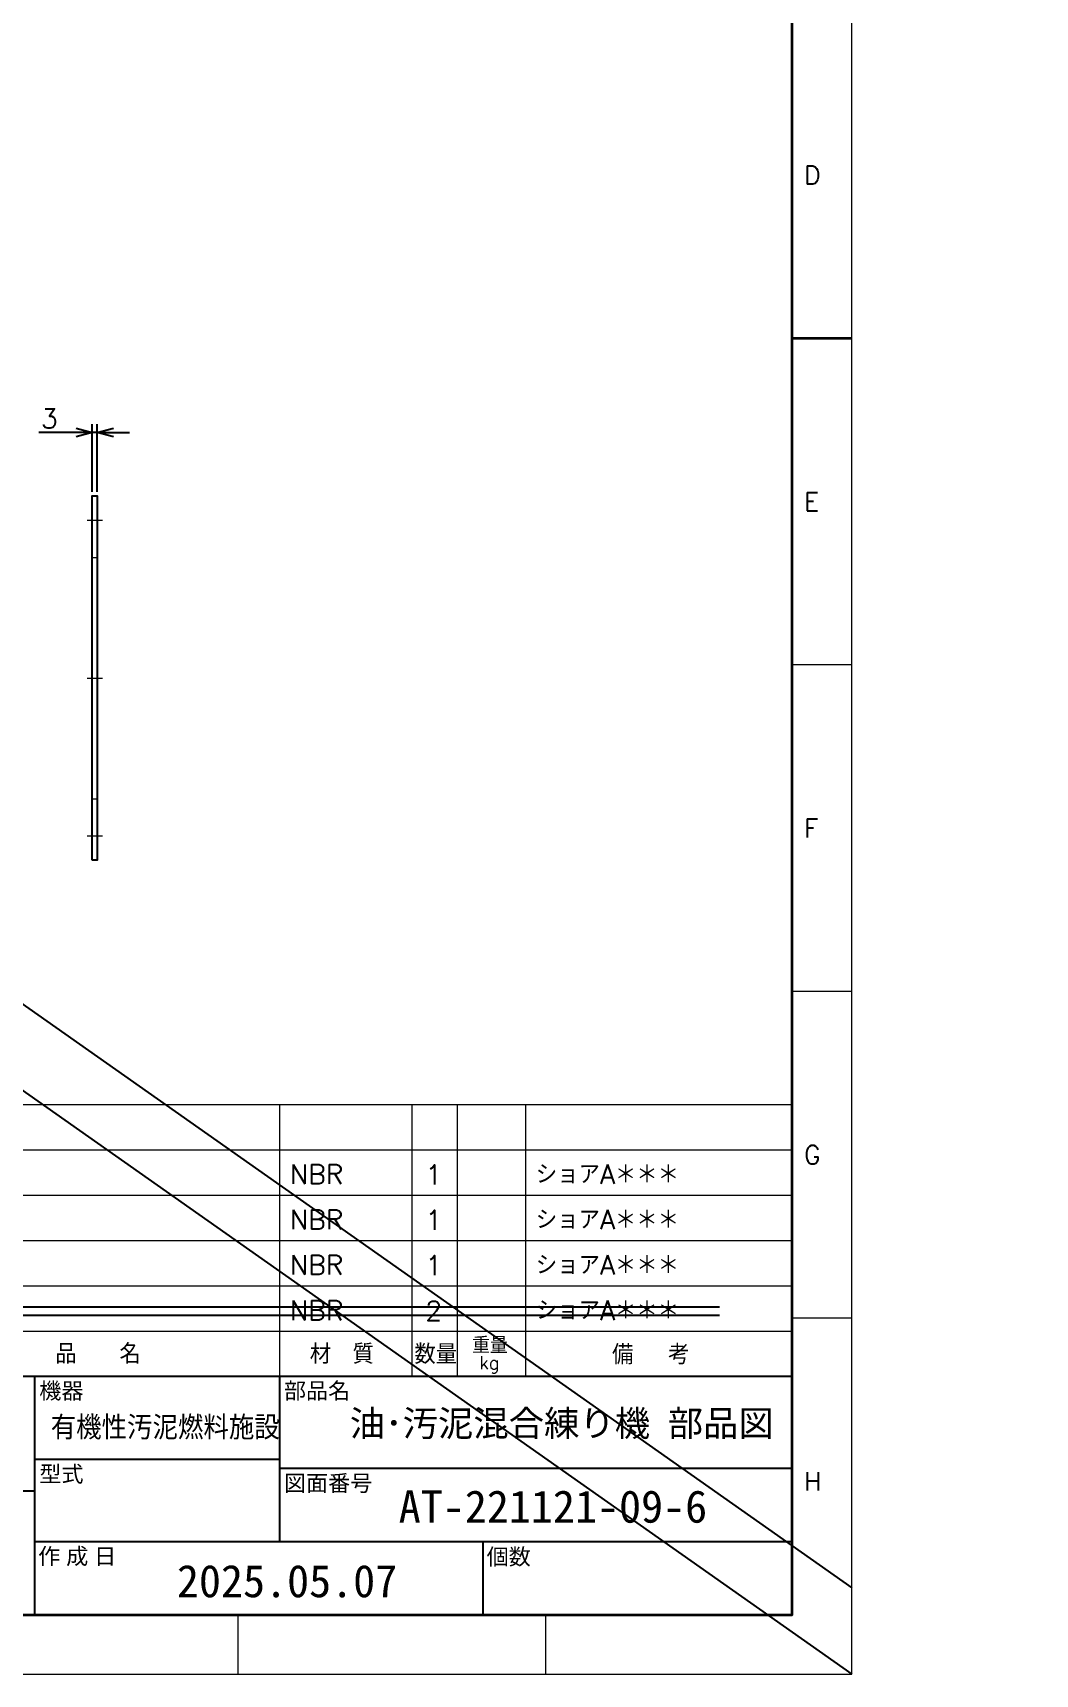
# Model space of a CAD drawing. Header units: millimetres. Extents: x 0 to 4931, y -34 to 1655.
# Drawn here: x 1846 to 2465, y 0 to 1013 of the extents above; entities that cross this region are included whole.
import ezdxf
from ezdxf import colors
from ezdxf.entities.mleader import LeaderData, LeaderLine
from ezdxf.enums import TextEntityAlignment as Align
from ezdxf.math import Vec2, Vec3

# ---------------------------------------------------------------- set-up
doc = ezdxf.new("R2010")
doc.units = ezdxf.units.MM
doc.header["$LTSCALE"] = 1.6
doc.header["$PDMODE"] = 99
doc.header["$PDSIZE"] = 1
doc.linetypes.add('CENTER2', pattern=[28.575000000000003, 19.05, -3.175, 3.175, -3.175])
doc.linetypes.add('HIDDEN', pattern=[9.524999999999999, 6.35, -3.175])
for name, color, linetype, lineweight in [('01_NORMAL', 7, 'Continuous', 25), ('04_HIDDEN', 2, 'HIDDEN', 13), ('05_CENTER', 4, 'CENTER2', 13), ('07_寸法線', 3, 'Continuous', 9), ('08_DIM', 3, 'Continuous', 13), ('90_FRAME', 5, 'Continuous', 35)]:
    doc.layers.add(name, color=color, linetype=linetype, lineweight=lineweight)
doc.layers.add('10_DRAFT', color=8, linetype='Continuous', lineweight=0, plot=False)
doc.layers.add('91_BLANK', color=5, linetype='Continuous', lineweight=0, plot=False)
doc.styles.add('KSS_TXT', font='txt.shx', dxfattribs={"bigfont": 'extfont2.shx'})
doc.styles.add('MS_G', font='MS Gothic.ttf')
doc.styles.get("Standard").update_dxf_attribs({"font": 'txt.shx', "bigfont": 'extfont2.shx'})
doc.styles.add('表題用', font='MS PGothic.ttf')
doc.dimstyles.new('KSS_DIM', dxfattribs={"dimscale": 4, "dimtxt": 3, "dimasz": 2.5, "dimexe": 1.25, "dimexo": 0.625, "dimtad": 1, "dimdsep": 46, "dimtxsty": 'KSS_TXT', "dimblk": 'OPEN30', "dimcen": 0, "dimazin": 2, "dimtfac": 0.75, "dimtmove": 0, "dimatfit": 3, "dimldrblk": 'OPEN30', "dimfxl": 1.25, "dimtolj": 1, "dimarcsym": 0})

# ---------------------------------------------------------------- blocks, each defined once
blk = doc.blocks.new('_Open30')
at = {"color": 0, "linetype": 'ByBlock', "lineweight": -2}
for p, q in [((-1, 0.26794919), (0, 0)), ((0, 0), (-1, -0.26794919)), ((0, 0), (-1, 0))]:
    blk.add_line(p, q, dxfattribs=at)
blk = doc.blocks.new('*D156')
at = {"layer": '08_DIM', "color": 0, "lineweight": -2, "transparency": 16777216}
for p, q in [((1883.161195326757, 730.0768902504988), (1883.161195326757, 771.805642388892)), ((1886.161195321412, 730.0768902505279), (1886.161195321412, 771.805642388892)), ((1873.161195326757, 766.805642388892), (1850.161195326757, 766.805642388892)), ((1886.161195321412, 766.805642388892), (1883.161195326757, 766.805642388892)), ((1896.161195321412, 766.805642388892), (1906.161195321412, 766.805642388892))]:
    blk.add_line(p, q, dxfattribs=at)
at = {"layer": 'Defpoints', "color": 0, "transparency": 16777216}
for p in [(1883.161195326757, 766.805642388892), (1883.161195326757, 727.5768902504988), (1886.161195321412, 727.5768902505279)]:
    blk.add_point(p, dxfattribs=at)
at = {"layer": '08_DIM', "color": 0, "lineweight": -2, "transparency": 16777216, "xscale": 10, "yscale": 10, "zscale": 10}
blk.add_blockref('_Open30', (1883.161195326757, 766.805642388892), dxfattribs=at)
at = {"layer": '08_DIM', "color": 0, "lineweight": -2, "transparency": 16777216, "xscale": 10, "yscale": 10, "zscale": 10, "rotation": 180}
blk.add_blockref('_Open30', (1886.161195321412, 766.805642388892), dxfattribs=at)
at = {"layer": '08_DIM', "color": 0, "transparency": 16777216, "insert": (1856.661195326757, 775.305642388892), "char_height": 12, "attachment_point": 5, "style": 'KSS_TXT'}
blk.add_mtext('\\A1;3', dxfattribs=at)
blk = doc.blocks.new('AM_BALLOON1')
at = {"transparency": 16777216}
blk.add_circle((0, 0), 5, dxfattribs=at)
blk.add_attdef('B_NUMBER', text='', height=3, dxfattribs=at).set_placement((0, 0), align=Align.MIDDLE_CENTER)
blk = doc.blocks.new('_OPEN')
at = {"color": 0, "linetype": 'ByBlock'}
for p, q in [((-1, 0.1666666666666666), (0, 0)), ((0, 0), (-1, -0.1666666666666666)), ((0, 0), (-1, 0))]:
    blk.add_line(p, q, dxfattribs=at)

msp = doc.modelspace()

# ---------------------------------------------------------------- linework, layer by layer
at = {"color": 3}
msp.add_lwpolyline([(1883.161195326757, 502.5768902505024), (1883.161195326757, 727.5768902504988), (1886.161195321412, 727.5768902505279), (1886.161195321412, 502.5768902505024)], close=True, dxfattribs=at)
at = {"layer": '01_NORMAL'}
for p, q in [((-8.093379619822372e-07, 1655.492231894922), (2352.090441588782, -1.126752522395691e-07)), ((75.64877649092081, 1655.492231894922), (2352.090441588782, 53.2445354391823)), ((1718.580382523124, 226.7225110653951), (2270.34519551895, 226.7225110653951)), ((1718.580382523124, 221.7225110653951), (2270.34519551895, 221.7225110653951))]:
    msp.add_line(p, q, dxfattribs=at)
at = {"layer": '04_HIDDEN', "color": 3}
for p, q in [((1883.161195326757, 689.5768902505006), (1886.161195321412, 689.5768902505151)), ((1883.161195326757, 540.5768902504997), (1886.161195321412, 540.5768902505142))]:
    msp.add_line(p, q, dxfattribs=at)
at = {"layer": '05_CENTER'}
for p, q in [((1879.962687571908, 712.5769347478308), (1889.52852947409, 712.5769347478308)), ((1879.878274372993, 615.0768902505079), (1889.444116275176, 615.0768902505079)), ((1879.962687571907, 517.5769347478308), (1889.52852947409, 517.5769347478308))]:
    msp.add_line(p, q, dxfattribs=at)
at = {"layer": '10_DRAFT'}
msp.add_line((1883.161195326757, 615.0768902505006), (1886.161195321412, 615.0768902505151), dxfattribs=at)
at = {"layer": '90_FRAME'}
msp.add_line((2352.09044159269, 824.8238254705849), (2315.278564449982, 824.8238254705849), dxfattribs=at)
at = {"layer": '90_FRAME', "color": 4, "lineweight": 13}
for p, q in [((2352.09044159269, 623.1917238664003), (2315.278564449982, 623.1917238664003)), ((2352.09044159269, 421.5596222622155), (2315.278564449982, 421.5596222622155)), ((1710.392878522766, 351.7330104725676), (2315.278587556215, 351.7330104725676)), ((1998.754738177653, 351.7330104725676), (1998.754738177653, 183.73301048167)), ((2080.531193135573, 351.7330104725676), (2080.531193135595, 183.73301048167)), ((2108.531189635572, 351.7330104725676), (2108.531189635597, 183.73301048167)), ((2150.531184385591, 351.7330104725676), (2150.531184385591, 183.73301048167)), ((1710.392832310299, 323.7330074731734), (2315.278541343749, 323.7330074731734)), ((1710.392832310299, 295.7330074731734), (2315.278541343749, 295.7330074731734)), ((1710.392832310299, 267.733005978039), (2315.278541343749, 267.733005978039)), ((1710.392832310299, 239.7330074731734), (2315.278541343749, 239.7330074731734)), ((2352.09044159269, 219.9275206580308), (2315.278564449982, 219.9275206580308)), ((1710.392832310299, 211.7330074731733), (2315.278541343749, 211.7330074731733)), ((1973.163944678774, -1.126752522395691e-07), (1973.163944678774, 36.64729619654992)), ((2163.254814878007, -1.126752522395691e-07), (2163.254814878007, 36.64729619654992))]:
    msp.add_line(p, q, dxfattribs=at)
at = {"layer": '90_FRAME', "color": 0, "lineweight": 25}
for p, q in [((1847.707135880381, 36.64729619654992), (1847.707135880381, 183.73301048167)), ((1998.754738177653, 183.73301048167), (1998.754738177653, 81.90443905350895)), ((1847.707135880381, 132.8187247675904), (1998.754738177653, 132.8187247675904)), ((1998.754738177653, 127.161581910468), (2315.278564449982, 127.161581910468)), ((1847.707135880381, 113.0187247676675), (1523.27856445318, 113.0187247676675)), ((1847.707135880381, 81.90443905350895), (2315.278564449982, 81.90443905350895)), ((2124.249993022139, 81.90443905350895), (2124.249993022139, 36.64729619654992))]:
    msp.add_line(p, q, dxfattribs=at)
at = {"layer": '90_FRAME'}
msp.add_lwpolyline([(110.3223633137168, 36.64729619654992), (2315.278564449982, 36.6472961965499), (2315.278564449982, 1613.00035474462), (110.3223633137168, 1613.00035474462)], close=True, dxfattribs=at)
at = {"layer": '90_FRAME', "color": 0, "lineweight": 25}
msp.add_lwpolyline([(1523.27856445318, 36.64729619654992), (2315.278564449982, 36.64729619654992), (2315.278564449982, 183.73301048167), (1523.27856445318, 183.73301048167)], close=True, dxfattribs=at)
at = {"layer": '91_BLANK'}
msp.add_lwpolyline([(-8.093381893559126e-07, -1.126752522395691e-07), (2352.090441588782, -1.126752522395691e-07), (2352.090441588782, 1655.492231894922), (-8.093381893559126e-07, 1655.492231894922)], close=True, dxfattribs=at)

# ---------------------------------------------------------------- texts
at = {"layer": '90_FRAME', "color": 0, "lineweight": 13, "style": 'KSS_TXT'}
for s, p in [('D', (2322.596570834807, 925.6398762726774)), ('E', (2322.596570834807, 724.0077746684926)), ('F', (2322.596570834807, 522.3756730643079)), ('G', (2322.596570834807, 320.7435714601232)), ('H', (2322.596570834807, 119.1114698559385))]:
    msp.add_text(s, height=11.36, dxfattribs=at).set_placement(p, align=Align.MIDDLE_LEFT)
at = {"layer": '90_FRAME', "color": 3, "lineweight": 13}
for s, height, p in [('NBR', 12, (2005.200235209182, 302.6903733152145)), ('ショアA＊＊＊', 12, (2156.976681417119, 302.6903733152145)), ('NBR', 12, (2005.200235209182, 274.6903733152145)), ('ショアA＊＊＊', 12, (2156.976681417119, 274.6903733152145)), ('NBR', 12, (2005.200235209182, 246.6903718200801)), ('ショアA＊＊＊', 12, (2156.976681417119, 246.6903718200801)), ('NBR', 12, (2005.200235209182, 218.6903733152145)), ('ショアA＊＊＊', 12, (2156.976681417119, 218.6903733152145)), ('部\u3000\u3000品\u3000\u3000名', 12, (1820.673690193665, 191.7944521899446)), ('材\u3000質', 12, (2017.428485883319, 191.6502814394067)), ('数量', 12, (2082.00176158617, 191.5600937276258)), ('重量', 10, (2117.677951013671, 198.1044730768999)), ('備  考', 12, (2204.052921915963, 191.3588966888312)), ('kg', 8, (2122.097810075388, 188.319774887751))]:
    msp.add_text(s, height=height, dxfattribs=at).set_placement(p)
for s, p in [('1', (2093.988061482904, 308.4237081041665)), ('1', (2093.988061482904, 280.4237081041665)), ('1', (2093.988061482904, 252.4237066090321)), ('2', (2093.988061482904, 224.4237081041665))]:
    msp.add_text(s, height=12, dxfattribs=at).set_placement(p, align=Align.MIDDLE_CENTER)
at = {"layer": '90_FRAME', "color": 0, "style": '表題用'}
for s, p in [('機器', (1850.42545175914, 175.0413698458268)), ('部品名', (2001.47305405642, 175.0413698458268)), ('型式', (1850.42545175914, 123.6270841317472)), ('図面番号', (2001.473054056416, 117.9699412746248)), ('作 成 日', (1849.735302910103, 72.8325980664211)), ('個数', (2126.624880009673, 72.55603432716254))]:
    msp.add_text(s, height=10, dxfattribs=at).set_placement(p, align=Align.MIDDLE_LEFT)
at = {"layer": '90_FRAME', "color": 0, "style": 'MS_G'}
msp.add_text('油･汚泥混合練り機 部品図', height=16, dxfattribs=at).set_placement((2172.987531180216, 146.8897566105871), align=Align.CENTER)
at = {"layer": '90_FRAME', "color": 0, "style": 'MS_G', "width": 0.9}
msp.add_text('有機性汚泥燃料施設', height=12.8, dxfattribs=at).set_placement((1857.470303139685, 146.3156462927298))
at = {"layer": '90_FRAME', "color": 0, "style": 'MS_G'}
for s, p in [('AT-221121-09-6', (2072.333951836813, 93.54576660022923)), ('2025.05.07', (1935.378403594538, 47.5107438176579))]:
    msp.add_text(s, height=20, dxfattribs=at).set_placement(p)

# ---------------------------------------------------------------- dimensions: what is measured, and where the dimension line sits
at = {"layer": '08_DIM'}
dim = msp.add_linear_dim(base=(1883.161195326757, 766.805642388892), p1=(1886.161195321412, 727.5768902505279), p2=(1883.161195326757, 727.5768902504988), dimstyle='KSS_DIM', dxfattribs=at)
dim.commit()
dim.dimension.update_dxf_attribs({"geometry": '*D156', "text_midpoint": (1856.661195326757, 775.305642388892)})

# ---------------------------------------------------------------- leaders
at = {"layer": '07_寸法線'}
ml = msp.add_multileader_block('Standard', dxfattribs=at)
ml.set_content('AM_BALLOON1', color=256, scale=5)
ml.set_attribute('B_NUMBER', '15', width=0)
ml.set_leader_properties(color=256, linetype='ByLayer', lineweight=-1)
ml.set_arrow_properties(name='OPEN')
ml.build(insert=Vec2(0, 0))
ml.multileader.update_dxf_attribs({"leader_type": 0, "has_dogleg": 0, "text_right_attachment_type": 6, "dogleg_length": 0, "arrow_head_size": 10, "scale": 2.5, "block_connection_type": 1})
ctx = ml.context
ctx.base_point, ctx.scale, ctx.char_height, ctx.arrow_head_size, ctx.landing_gap_size, ctx.plane_origin = Vec3(3060.633107688115, 1420.780557413869), 2.5, 20, 10, 10, Vec3(3060.633107688115, 1420.780557413869)
ctx.right_attachment, ctx.attachment_type = 6, 1
notes = []
notes.append((ctx, [(0, (0, 0, 0), (0, 0), (1, 0), 1, [])]))
ctx.block.insert = Vec3(3060.633107688115, 1420.780557413869)
ml = msp.add_multileader_block('Standard', dxfattribs=at)
ml.set_content('AM_BALLOON1', color=256, scale=5)
ml.set_attribute('B_NUMBER', '16', width=0)
ml.set_leader_properties(color=256, linetype='ByLayer', lineweight=-1)
ml.set_arrow_properties(name='OPEN')
ml.build(insert=Vec2(0, 0))
ml.multileader.update_dxf_attribs({"leader_type": 0, "has_dogleg": 0, "text_right_attachment_type": 6, "dogleg_length": 0, "arrow_head_size": 10, "scale": 2.5, "block_connection_type": 1})
ctx = ml.context
ctx.base_point, ctx.scale, ctx.char_height, ctx.arrow_head_size, ctx.landing_gap_size, ctx.plane_origin = Vec3(3843.479418067265, 1420.760582822061), 2.5, 20, 10, 10, Vec3(3843.479418067265, 1420.760582822061)
ctx.right_attachment, ctx.attachment_type = 6, 1
notes.append((ctx, [(0, (0, 0, 0), (0, 0), (1, 0), 1, [])]))
ctx.block.insert = Vec3(3843.479418067265, 1420.760582822061)
ml = msp.add_multileader_block('Standard', dxfattribs=at)
ml.set_content('AM_BALLOON1', color=256, scale=5)
ml.set_attribute('B_NUMBER', '17', width=0)
ml.set_leader_properties(color=256, linetype='ByLayer', lineweight=-1)
ml.set_arrow_properties(name='OPEN')
ml.build(insert=Vec2(0, 0))
ml.multileader.update_dxf_attribs({"leader_type": 0, "has_dogleg": 0, "text_right_attachment_type": 6, "dogleg_length": 0, "arrow_head_size": 10, "scale": 2.5, "block_connection_type": 1})
ctx = ml.context
ctx.base_point, ctx.scale, ctx.char_height, ctx.arrow_head_size, ctx.landing_gap_size, ctx.plane_origin = Vec3(3060.633107688115, 975.5373150949501), 2.5, 20, 10, 10, Vec3(3060.633107688115, 975.5373150949501)
ctx.right_attachment, ctx.attachment_type = 6, 1
notes.append((ctx, [(0, (0, 0, 0), (0, 0), (1, 0), 1, [])]))
ctx.block.insert = Vec3(3060.633107688115, 975.5373150949501)
ml = msp.add_multileader_block('Standard', dxfattribs=at)
ml.set_content('AM_BALLOON1', color=256, scale=5)
ml.set_attribute('B_NUMBER', '18', width=0)
ml.set_leader_properties(color=256, linetype='ByLayer', lineweight=-1)
ml.set_arrow_properties(name='OPEN')
ml.build(insert=Vec2(0, 0))
ml.multileader.update_dxf_attribs({"leader_type": 0, "has_dogleg": 0, "text_right_attachment_type": 6, "dogleg_length": 0, "arrow_head_size": 10, "scale": 2.5, "block_connection_type": 1})
ctx = ml.context
ctx.base_point, ctx.scale, ctx.char_height, ctx.arrow_head_size, ctx.landing_gap_size, ctx.plane_origin = Vec3(4077.830244916194, 915.070826579012), 2.5, 20, 10, 10, Vec3(4077.830244916194, 915.070826579012)
ctx.right_attachment, ctx.attachment_type = 6, 1
notes.append((ctx, [(0, (0, 0, 0), (0, 0), (1, 0), 1, [])]))
ctx.block.insert = Vec3(4077.830244916194, 915.070826579012)
for ctx, leaders in notes:
    for number, flags, end, landing, length, lines in leaders:
        leader = LeaderData()
        leader.index, (leader.has_last_leader_line, leader.has_dogleg_vector, leader.attachment_direction) = number, flags
        leader.last_leader_point, leader.dogleg_vector, leader.dogleg_length = Vec3(end), Vec3(landing), length
        for number, points, colour, breaks in lines:
            line = LeaderLine()
            line.index, line.vertices, line.color, line.breaks = number, Vec3.list(points), colors.encode_raw_color(colour), breaks
            leader.lines.append(line)
        ctx.leaders.append(leader)

doc.saveas('drawing.dxf')
